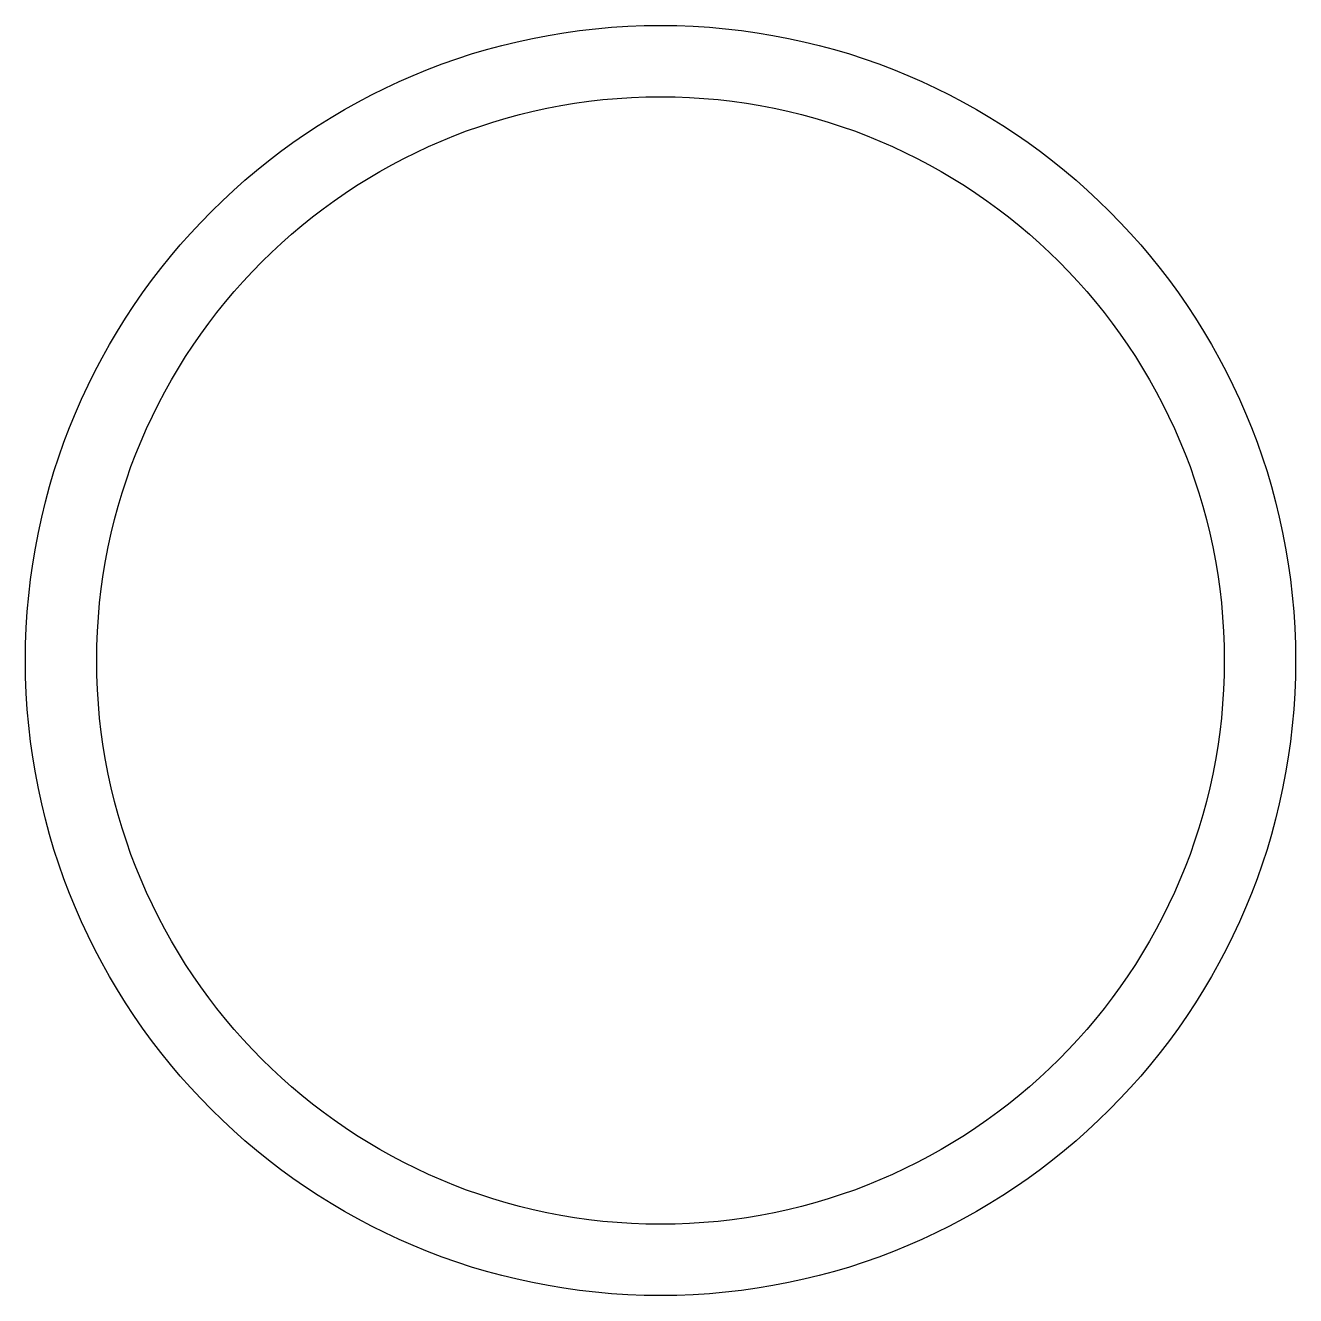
# Model space of a CAD drawing. Header units: inches. Extents: x -5.3 to 5.3, y -5.3 to 5.3.
import ezdxf

# ---------------------------------------------------------------- set-up
doc = ezdxf.new("R2010")
doc.units = ezdxf.units.IN
doc.header["$MEASUREMENT"] = 0
doc.layers.add('Default', color=18, linetype='Continuous', true_color=0x000000)

msp = doc.modelspace()

# ---------------------------------------------------------------- linework, layer by layer
at = {"layer": 'Default'}
for radius in [5.281, 4.688]:
    msp.add_circle((0, 0), radius, dxfattribs=at)

doc.saveas('drawing.dxf')
